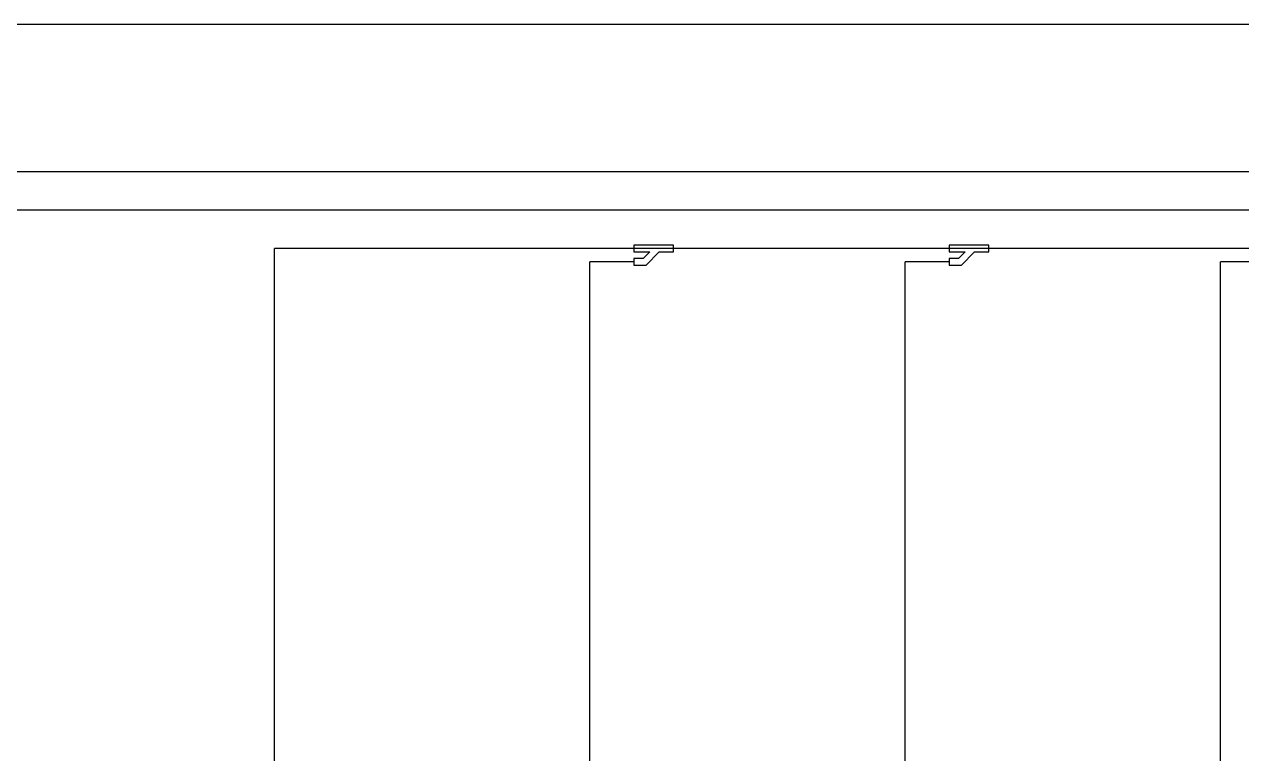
# Model space of a CAD drawing. Header units: millimetres. Extents: x 10547 to 11305, y 9897 to 10391.
# Drawn here: x 10711.6 to 10777.4, y 10302 to 10341.4 of the extents above; entities that cross this region are included whole.
import ezdxf

# ---------------------------------------------------------------- set-up
doc = ezdxf.new("R2010")
doc.units = ezdxf.units.MM
doc.layers.add('LG-RLRG', color=3, linetype='Continuous')
doc.layers.add('LG-장비번호', color=7, linetype='Continuous')

msp = doc.modelspace()

# ---------------------------------------------------------------- linework, layer by layer
at = {"layer": 'LG-RLRG'}
for p, q in [((10845.578, 10333.403, 0), (10594.298, 10333.403, 0)), ((10847.644, 10331.337, 0), (10645.397, 10331.337, 0)), ((10849.711, 10329.27, 0), (10725.156, 10329.27, 0)), ((10744.565, 10328.558, 0), (10742.189, 10328.558, 0)), ((10761.598, 10328.558, 0), (10759.222, 10328.558, 0)), ((10778.631, 10328.558, 0), (10776.255, 10328.558, 0))]:
    msp.add_line(p, q, dxfattribs=at)
at = {"layer": 'LG-RLRG', "ltscale": 0.5}
for p, q in [((10725.156, 10282.326), (10725.156, 10329.27, 0)), ((10742.189, 10282.326), (10742.189, 10328.558, 0)), ((10759.222, 10282.326), (10759.222, 10328.558, 0)), ((10776.255, 10282.326), (10776.255, 10328.558, 0))]:
    msp.add_line(p, q, dxfattribs=at)
at = {"layer": 'LG-RLRG', "color": 2}
for points in [[(10746.704, 10329.449), (10744.565, 10329.449), (10744.565, 10329.092), (10745.432, 10329.092), (10745.076, 10328.736), (10744.565, 10328.736), (10744.565, 10328.379), (10745.223, 10328.379), (10745.936, 10329.092), (10746.704, 10329.092)], [(10763.737, 10329.449), (10761.598, 10329.449), (10761.598, 10329.092), (10762.465, 10329.092), (10762.109, 10328.736), (10761.598, 10328.736), (10761.598, 10328.379), (10762.256, 10328.379), (10762.969, 10329.092), (10763.737, 10329.092)]]:
    msp.add_lwpolyline(points, close=True, dxfattribs=at)
at = {"layer": 'LG-장비번호', "color": 252}
msp.add_line((11218.883, 10341.37), (10547.021, 10341.37), dxfattribs=at)

doc.saveas('drawing.dxf')
